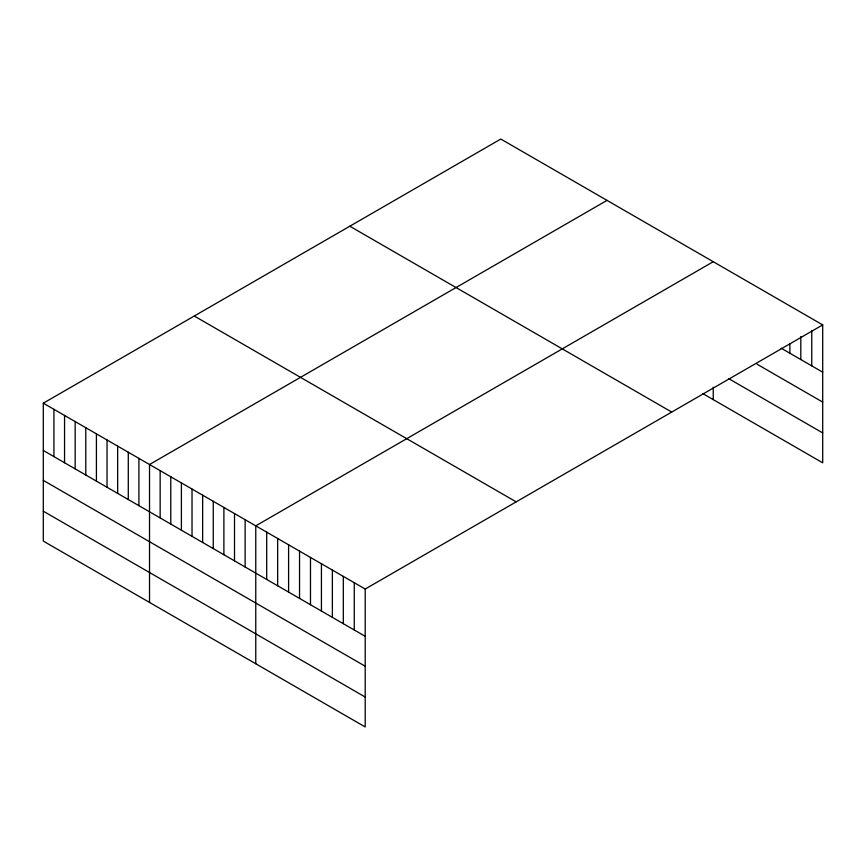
<?xml version="1.0" encoding="UTF-8"?>
<svg xmlns="http://www.w3.org/2000/svg" width="866" height="866" viewBox="0 0 866 866"><rect width="100%" height="100%" fill="white"/><g stroke="black" fill="none" stroke-linecap="round" stroke-linejoin="round"><path stroke-width="1.3" d="M822.7 324.902L365.203 589.032L365.203 726.953L43.3 541.098L43.3 403.188L500.797 139.047L822.7 324.902L822.7 462.812L702.629 393.489M607.023 200.382L149.526 464.512L149.526 602.422M713.248 261.716L255.762 525.846L255.762 663.757M781.11 348.175L822.7 372.185M757.036 364.185L822.7 402.095M728.577 378.561L822.7 432.913M349.821 226.221L671.724 412.064M194.276 316.025L516.179 501.869M43.3 403.188L365.203 589.032M43.3 450.472L365.203 636.315M43.3 480.381L365.203 666.225M43.3 511.189L365.203 697.043M811.756 330.747L811.756 365.874M800.812 336.582L800.812 359.552M789.868 343.77L789.868 353.231M713.248 387.167L713.248 399.627M354.259 582.721L354.259 630.004M343.315 576.399L343.315 623.682M332.371 570.077L332.371 617.361M321.427 563.755L321.427 611.039M310.483 557.444L310.483 604.728M299.539 551.122L299.539 598.406M288.595 544.801L288.595 592.084M277.65 538.479L277.65 585.773M266.706 532.168L266.706 579.451M245.132 519.708L245.132 566.992M234.513 513.581L234.513 560.865M223.893 507.444L223.893 554.727M213.263 501.317L213.263 548.6M202.644 495.179L202.644 542.462M192.025 489.052L192.025 536.335M181.395 482.914L181.395 530.198M170.775 476.776L170.775 524.071M160.156 470.649L160.156 517.933M138.906 458.385L138.906 505.668M128.287 452.247L128.287 499.53M117.657 446.12L117.657 493.404M107.038 439.982L107.038 487.266M96.418 433.844L96.418 481.139M85.788 427.717L85.788 475.001M75.169 421.58L75.169 468.863M64.549 415.453L64.549 462.736M53.919 409.315L53.919 456.599"/></g></svg>
